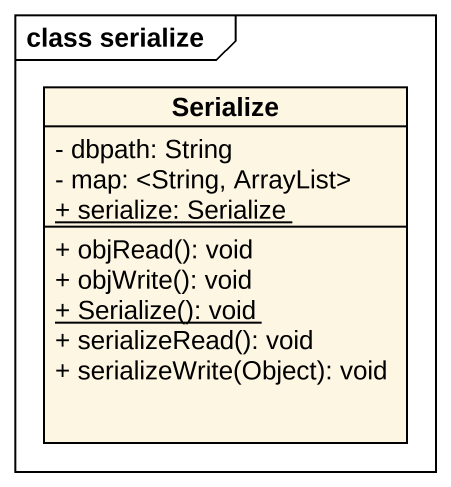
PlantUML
@startuml
mainframe class serialize
hide circle
hide empty members
skinparam classAttributeIconSize 0
class Serialize {
  - dbpath: String
  - map: <String, ArrayList>
  {static} + serialize: Serialize
  + objRead(): void
  + objWrite(): void
  {static} + Serialize(): void
  + serializeRead(): void
  + serializeWrite(Object): void
}
@enduml
